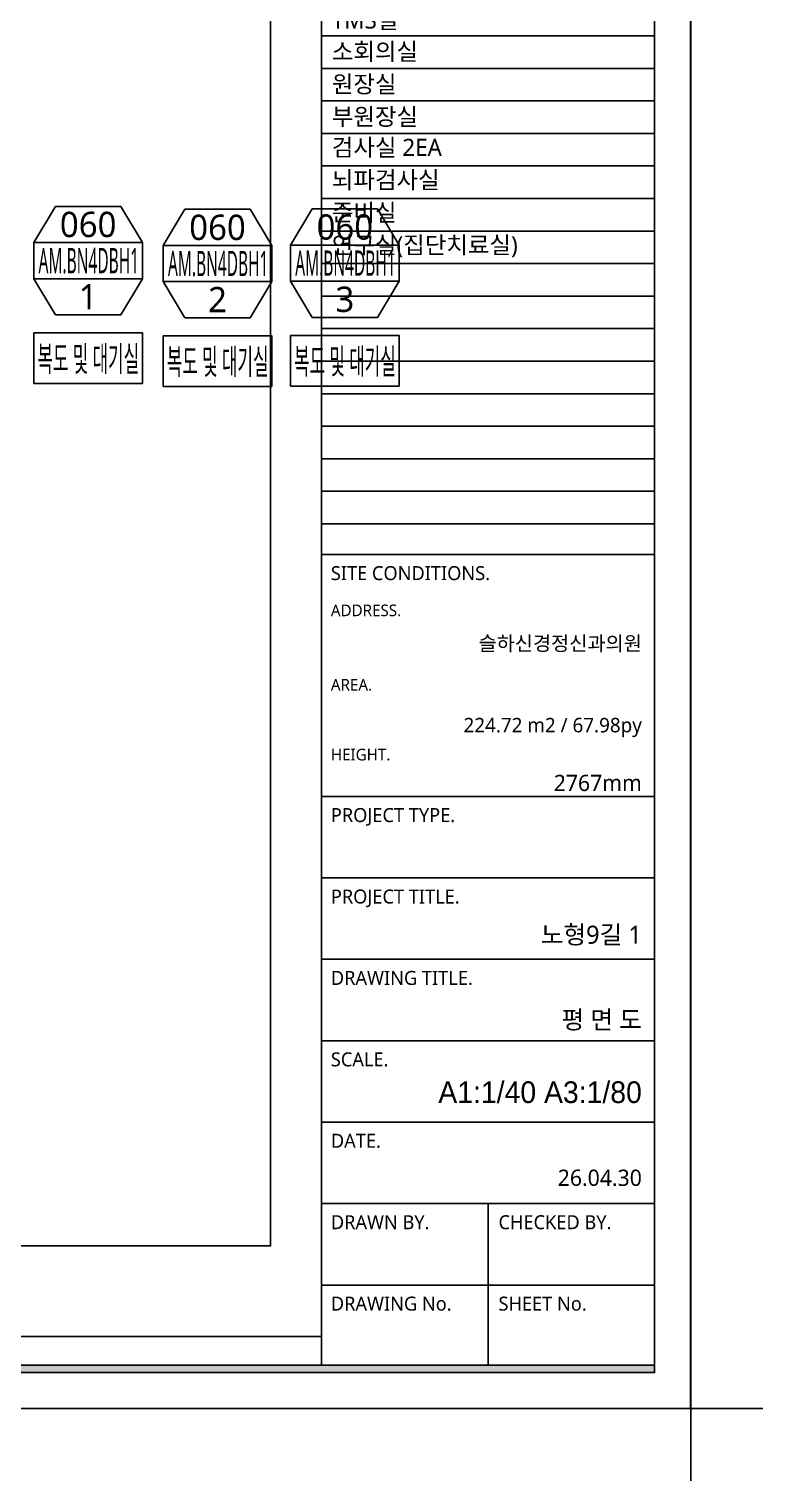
# Model space of a CAD drawing. Extents: x 11551484 to 2613213153046, y -2602833546311 to 14142.
# Drawn here: x 23035422 to 23043542, y -28536815 to -28520749 of the extents above; entities that cross this region are included whole.
import ezdxf
from ezdxf.enums import TextEntityAlignment as Align

# ---------------------------------------------------------------- set-up
doc = ezdxf.new("R2010")
doc.units = 0
doc.header["$LTSCALE"] = 1000
doc.header["$MEASUREMENT"] = 0
doc.layers.get('0').update_dxf_attribs({"linetype": 'CONTINUOUS'})
doc.layers.get('DEFPOINTS').update_dxf_attribs({"linetype": 'CONTINUOUS'})
for name, color, linetype in [('2.글자선', 60, 'CONTINUOUS'), ('DVM_FLOOR', 2, 'CONTINUOUS'), ('DVM_INOUT_MARK', 2, 'CONTINUOUS'), ('DVM_INOUT_NAME', 7, 'CONTINUOUS'), ('F-SYM', 7, 'CONTINUOUS'), ('FORM(YOURNAME)-11', 1, 'CONTINUOUS'), ('wall', 3, 'CONTINUOUS')]:
    doc.layers.add(name, color=color, linetype=linetype)
doc.styles.add('DVM_DEFAULT', font='malgun.ttf')
doc.styles.add('YOURNAME', font='HY울릉도M.TTF')
doc.styles.add('맑은 고딕', font='malgun.ttf')

# ---------------------------------------------------------------- blocks, each defined once
blk = doc.blocks.new('FORM-PLAN')
at = {"layer": 'FORM(YOURNAME)-11'}
h = blk.add_hatch(color=256, dxfattribs=at)
h.dxf.hatch_style = 1
h.paths.add_polyline_path([(-71444, 55115), (10556, 55115), (10556, 54915), (-71444, 54915)])
h.paths.add_polyline_path([(-71444, -2085), (10556, -2085), (10556, -2285), (-71444, -2285)])
at = {"layer": 'DEFPOINTS', "color": 158}
for p, q in [((1346, 54915), (1346, -2085)), ((1346, -1285), (-71444, -1285))]:
    blk.add_line(p, q, dxfattribs=at)
blk.add_lwpolyline([(-71444, -2285), (10556, -2285), (10556, 55115), (-71444, 55115)], close=True, dxfattribs=at)
at = {"layer": 'DEFPOINTS'}
blk.add_lwpolyline([(-69444, 53115), (-64, 53115), (-64, 1215), (-69444, 1215)], close=True, dxfattribs=at)
at = {"layer": 'DEFPOINTS', "color": 1}
blk.add_lwpolyline([(11556, -5285), (11556, -3285), (13556, -3285)], dxfattribs=at)
at = {"layer": 'FORM(YOURNAME)-11', "color": 14}
for p, q in [((1346, 34693), (10556, 34693)), ((1346, 33793), (10556, 33793)), ((1346, 32893), (10556, 32893)), ((1346, 31993), (10556, 31993)), ((1346, 31093), (10556, 31093)), ((1346, 30193), (10556, 30193)), ((1346, 29293), (10556, 29293)), ((1346, 28393), (10556, 28393)), ((1346, 27493), (10556, 27493)), ((1346, 26593), (10556, 26593)), ((1346, 25693), (10556, 25693)), ((1346, 24793), (10556, 24793)), ((1346, 23893), (10556, 23893)), ((1346, 22993), (10556, 22993)), ((1346, 22093), (10556, 22093)), ((1346, 21193), (10556, 21193)), ((1346, 20344), (10556, 20344)), ((1346, 13651), (10556, 13651)), ((1346, 11398), (10556, 11398)), ((1346, 9146), (10556, 9146)), ((1346, 6893), (10556, 6893)), ((1346, 4641), (10556, 4641)), ((1346, 2388), (10556, 2388)), ((5951, 2388), (5951, -2085)), ((1346, 136), (10556, 136))]:
    blk.add_line(p, q, dxfattribs=at)
at = {"layer": 'FORM(YOURNAME)-11', "color": 250}
blk.add_lwpolyline([(-72444, -3285), (11556, -3285), (11556, 56115), (-72444, 56115)], close=True, dxfattribs=at)
at = {"layer": 'FORM(YOURNAME)-11'}
blk.add_lwpolyline([(-71444, -2085), (10556, -2085), (10556, -2285), (-71444, -2285)], close=True, dxfattribs=at)
at = {"layer": 'FORM(YOURNAME)-11', "color": 14, "style": '맑은 고딕'}
for s, height, p in [('SITE CONDITIONS.', 386.14, (1603, 19829)), ('PROJECT TYPE.', 386.14, (1603, 13136)), ('PROJECT TITLE.', 386.14, (1603, 10883)), ('DRAWING TITLE.', 386.14, (1603, 8631)), ('SCALE.', 386.1, (1603, 6378)), ('DATE.', 386.1, (1603, 4126)), ('DRAWN BY.', 386.1, (1603, 1873)), ('CHECKED BY.', 386.14, (6240, 1873)), ('DRAWING No.', 386.14, (1603, -379)), ('SHEET No.', 386.1, (6240, -379))]:
    blk.add_text(s, height=height, dxfattribs=at).set_placement(p, align=Align.MIDDLE_LEFT)
at = {"layer": 'FORM(YOURNAME)-11', "color": 251, "style": '맑은 고딕'}
for s, p in [('ADDRESS.', (1603, 18799)), ('AREA.', (1603, 16740)), ('HEIGHT.', (1603, 14809))]:
    blk.add_text(s, height=321.8, dxfattribs=at).set_placement(p, align=Align.MIDDLE_LEFT)
at = {"layer": 'FORM(YOURNAME)-11', "color": 3, "style": 'YOURNAME'}
for tag, height, p in [('1', 451, (9905, 18188)), ('2', 451, (9905, 17544)), ('3', 451, (9905, 16257)), ('4', 451, (9905, 14326)), ('5', 515, (9905, 12009)), ('6', 515, (9905, 9757)), ('7', 515, (9905, 7504)), ('8', 515, (9905, 5252)), ('9', 515, (9905, 2999)), ('10', 515, (5655, 811)), ('11', 515, (9905, 747)), ('12', 515, (5655, -1441)), ('13', 515, (9905, -1441))]:
    blk.add_attdef(tag, text='', height=height, dxfattribs=at).set_placement(p, align=Align.MIDDLE_RIGHT)
blk = doc.blocks.new('DVM_BACKGROUND')
at = {"layer": 'F-SYM'}
ref = blk.add_blockref('FORM-PLAN', (11506413, -14262072), dxfattribs=dict(at, xscale=0.4, yscale=0.4, zscale=0.4))
ref.add_attrib('4', '2767mm', dxfattribs={"layer": 'FORM(YOURNAME)-11', "color": 3, "height": 180, "style": '맑은 고딕'}).set_placement((11510495, -14256372), align=Align.TOP_RIGHT)
ref.add_attrib('3', '224.72 m2 / 67.98py', dxfattribs={"layer": 'FORM(YOURNAME)-11', "color": 3, "height": 160, "style": '맑은 고딕'}).set_placement((11510495, -14255742), align=Align.TOP_RIGHT)
ref.add_attrib('1', '슬하신경정신과의원', dxfattribs={"layer": 'FORM(YOURNAME)-11', "color": 3, "height": 160, "style": '맑은 고딕'}).set_placement((11510495, -14254838), align=Align.TOP_RIGHT)
ref.add_attrib('6', '노형9길 1', dxfattribs={"layer": 'FORM(YOURNAME)-11', "color": 3, "height": 200, "style": '맑은 고딕'}).set_placement((11510495, -14258041), align=Align.TOP_RIGHT)
ref.add_attrib('7', '평 면 도', dxfattribs={"layer": 'FORM(YOURNAME)-11', "color": 3, "height": 200, "style": '맑은 고딕'}).set_placement((11510495, -14258982), align=Align.TOP_RIGHT)
ref.add_attrib('8', 'A1:1/40 A3:1/80', dxfattribs={"layer": 'FORM(YOURNAME)-11', "color": 3, "height": 240, "style": 'YOURNAME'}).set_placement((11510495, -14259884), align=Align.MIDDLE_RIGHT)
ref.add_attrib('9', '26.04.30', dxfattribs={"layer": 'FORM(YOURNAME)-11', "color": 3, "height": 180, "style": '맑은 고딕'}).set_placement((11510495, -14260741), align=Align.TOP_RIGHT)
at = {"layer": '2.글자선', "style": '맑은 고딕'}
for s, p in [('TMS실', (11507065, -14247924)), ('소회의실', (11507065, -14248274)), ('원장실', (11507065, -14248634)), ('부원장실', (11507065, -14248994)), ('검사실 2EA', (11507065, -14249334)), ('뇌파검사실', (11507065, -14249694)), ('준비실', (11507065, -14250054)), ('연구실(집단치료실)', (11507065, -14250414))]:
    blk.add_text(s, height=190.1, dxfattribs=at).set_placement(p, align=Align.TOP_LEFT)
blk = doc.blocks.new('CAD_INOUT_MARK')
at = {"layer": 'DVM_INOUT_MARK', "color": 0}
for p, q in [((-600, 1560), (600, 1560)), ((600, 1160), (-600, 1160))]:
    blk.add_line(p, q, dxfattribs=at)
blk.add_lwpolyline([(-360, 1960), (360, 1960), (600, 1560), (600, 1160), (360, 760), (-360, 760), (-600, 1160), (-600, 1560), (-360, 1960)], dxfattribs=at)
at = {"layer": 'DVM_INOUT_NAME'}
blk.add_lwpolyline([(-600, 0), (600, 0), (600, 560), (-600, 560)], close=True, dxfattribs=at)
at = {"layer": 'DVM_INOUT_MARK', "color": 0, "style": 'DVM_DEFAULT'}
for tag, p in [('CAP', (0, 1760)), ('NO', (0, 960))]:
    blk.add_attdef(tag, text='', height=280, dxfattribs=at).set_placement(p, align=Align.MIDDLE_CENTER)
for tag, width, p, p2 in [('MNAME', 0.755882, (-549, 1220), (563, 1220)), ('QTY', 0.520692, (710, 1220), (1089, 1220))]:
    blk.add_attdef(tag, text='', height=280, dxfattribs=dict(at, width=width)).set_placement(p, p2, align=Align.FIT)
at = {"layer": 'DVM_INOUT_NAME', "style": 'DVM_DEFAULT', "width": 0.924483}
blk.add_attdef('INAME', text='', height=280, dxfattribs=at).set_placement((-562, 134), (564, 134), align=Align.FIT)
blk = doc.blocks.new('260514_슬하신경정신과의원(에어컨 오봉수)')
at = {"layer": 'DVM_FLOOR'}
blk.add_lwpolyline([(11477435, -14239626), (11511035, -14239626), (11511035, -14263386), (11477435, -14263386)], close=True, dxfattribs=at)
blk.add_blockref('DVM_BACKGROUND', (0, 0))
at = {"layer": 'DVM_INOUT_MARK'}
ref = blk.add_blockref('CAD_INOUT_MARK', (11504369, -14252042), dxfattribs=at)
ref.add_attrib('CAP', '060', dxfattribs={"color": 0, "height": 280, "style": 'DVM_DEFAULT'}).set_placement((11504369, -14250282), align=Align.MIDDLE_CENTER)
ref.add_attrib('MNAME', 'AM.BN4DBH1', dxfattribs={"color": 0, "height": 280, "style": 'DVM_DEFAULT', "width": 0.455103}).set_placement((11503820, -14250822), (11504932, -14250822), align=Align.FIT)
ref.add_attrib('NO', '1', dxfattribs={"color": 0, "height": 280, "style": 'DVM_DEFAULT'}).set_placement((11504369, -14251082), align=Align.MIDDLE_CENTER)
ref.add_attrib('INAME', '복도 및 대기실', dxfattribs={"layer": 'DVM_INOUT_NAME', "height": 280, "style": 'DVM_DEFAULT', "width": 0.431427}).set_placement((11503807, -14251908), (11504934, -14251908), align=Align.FIT)
ref = blk.add_blockref('CAD_INOUT_MARK', (11505800, -14252074), dxfattribs=at)
ref.add_attrib('CAP', '060', dxfattribs={"color": 0, "height": 280, "style": 'DVM_DEFAULT'}).set_placement((11505800, -14250314), align=Align.MIDDLE_CENTER)
ref.add_attrib('MNAME', 'AM.BN4DBH1', dxfattribs={"color": 0, "height": 280, "style": 'DVM_DEFAULT', "width": 0.455103}).set_placement((11505252, -14250854), (11506363, -14250854), align=Align.FIT)
ref.add_attrib('NO', '2', dxfattribs={"color": 0, "height": 280, "style": 'DVM_DEFAULT'}).set_placement((11505800, -14251114), align=Align.MIDDLE_CENTER)
ref.add_attrib('INAME', '복도 및 대기실', dxfattribs={"layer": 'DVM_INOUT_NAME', "height": 280, "style": 'DVM_DEFAULT', "width": 0.431427}).set_placement((11505239, -14251940), (11506365, -14251940), align=Align.FIT)
ref = blk.add_blockref('CAD_INOUT_MARK', (11507209, -14252070), dxfattribs=at)
ref.add_attrib('CAP', '060', dxfattribs={"color": 0, "height": 280, "style": 'DVM_DEFAULT'}).set_placement((11507209, -14250310), align=Align.MIDDLE_CENTER)
ref.add_attrib('MNAME', 'AM.BN4DBH1', dxfattribs={"color": 0, "height": 280, "style": 'DVM_DEFAULT', "width": 0.455103}).set_placement((11506660, -14250850), (11507771, -14250850), align=Align.FIT)
ref.add_attrib('NO', '3', dxfattribs={"color": 0, "height": 280, "style": 'DVM_DEFAULT'}).set_placement((11507209, -14251110), align=Align.MIDDLE_CENTER)
ref.add_attrib('INAME', '복도 및 대기실', dxfattribs={"layer": 'DVM_INOUT_NAME', "height": 280, "style": 'DVM_DEFAULT', "width": 0.431427}).set_placement((11506647, -14251936), (11507773, -14251936), align=Align.FIT)

msp = doc.modelspace()

# ---------------------------------------------------------------- block references
at = {"layer": 'wall', "ltscale": 10}
msp.add_blockref('260514_슬하신경정신과의원(에어컨 오봉수)', (11531707, -14272629), dxfattribs=at)

doc.saveas('drawing.dxf')
